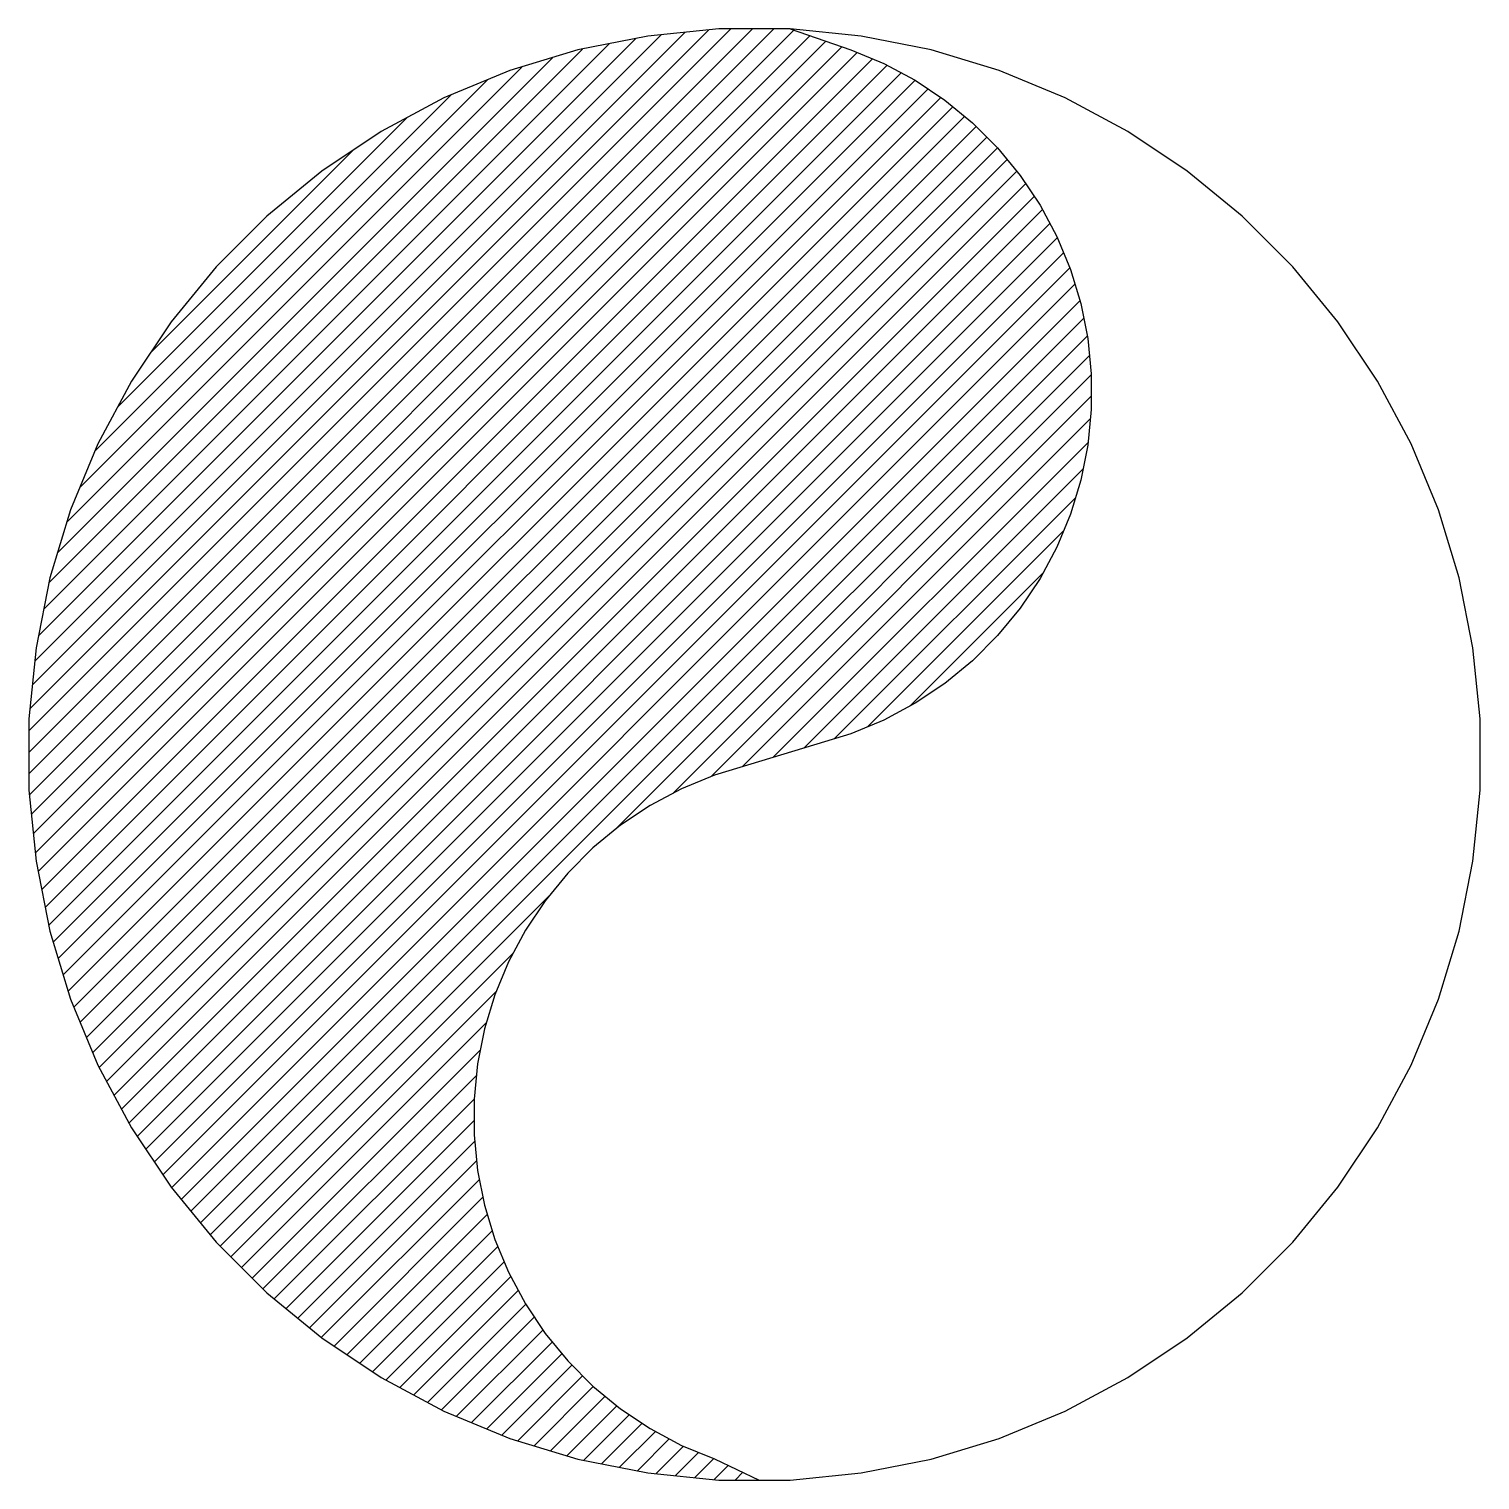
# Model space of a CAD drawing. Header units: inches. Extents: x -6 to 6, y -6 to 6.
import ezdxf

# ---------------------------------------------------------------- set-up
doc = ezdxf.new("R2010")
doc.units = ezdxf.units.IN
doc.header["$LTSCALE"] = 48
doc.header["$MEASUREMENT"] = 0

msp = doc.modelspace()

# ---------------------------------------------------------------- hatches: boundary and pattern name
h = msp.add_hatch()
h.set_pattern_fill('ANSI31', color=70)
h.paths.add_polyline_path([(2.61, 1.986), (2.695, 2.267), (2.753, 2.556), (2.782, 2.849), (2.782, 3.144), (2.753, 3.437), (2.695, 3.725), (2.61, 4.007), (2.497, 4.279), (2.359, 4.539), (2.195, 4.783), (2.008, 5.011), (1.8, 5.219), (1.572, 5.406), (1.328, 5.57), (1.068, 5.708), (0.796, 5.821), (0.294, 5.993), (-0.294, 5.993), (-0.88, 5.935), (-1.458, 5.82), (-2.021, 5.649), (-2.565, 5.424), (-3.085, 5.146), (-3.574, 4.819), (-4.029, 4.446), (-4.446, 4.029), (-4.819, 3.574), (-5.146, 3.085), (-5.424, 2.565), (-5.649, 2.021), (-5.82, 1.458), (-5.935, 0.88), (-5.993, 0.294), (-5.993, -0.294), (-5.935, -0.88), (-5.82, -1.458), (-5.649, -2.021), (-5.424, -2.565), (-5.146, -3.085), (-4.819, -3.574), (-4.446, -4.029), (-4.029, -4.446), (-3.574, -4.819), (-3.085, -5.146), (-2.565, -5.424), (-2.021, -5.649), (-1.458, -5.82), (-0.88, -5.935), (-0.294, -5.993), (0.039, -5.993), (-0.331, -5.819), (-0.603, -5.707), (-0.863, -5.568), (-1.107, -5.404), (-1.335, -5.218), (-1.543, -5.009), (-1.73, -4.782), (-1.893, -4.537), (-2.032, -4.277), (-2.145, -4.005), (-2.23, -3.724), (-2.288, -3.435), (-2.317, -3.142), (-2.317, -2.848), (-2.288, -2.555), (-2.23, -2.266), (-2.145, -1.984), (-2.032, -1.712), (-1.893, -1.452), (-1.73, -1.208), (-1.543, -0.98), (-1.335, -0.772), (-1.107, -0.585), (-0.863, -0.422), (-0.603, -0.283), (-0.331, -0.17), (0.514, 0.086), (0.796, 0.172), (1.068, 0.284), (1.328, 0.423), (1.572, 0.587), (1.8, 0.774), (2.008, 0.982), (2.195, 1.209), (2.359, 1.454), (2.497, 1.714)])

# ---------------------------------------------------------------- linework, layer by layer
msp.add_lwpolyline([(-0.294, 5.993), (-0.88, 5.935), (-1.458, 5.82), (-2.021, 5.649), (-2.565, 5.424), (-3.085, 5.146), (-3.574, 4.819), (-4.029, 4.446), (-4.446, 4.029), (-4.819, 3.574), (-5.146, 3.085), (-5.424, 2.565), (-5.649, 2.021), (-5.82, 1.458), (-5.935, 0.88), (-5.993, 0.294), (-5.993, -0.294), (-5.935, -0.88), (-5.82, -1.458), (-5.649, -2.021), (-5.424, -2.565), (-5.146, -3.085), (-4.819, -3.574), (-4.446, -4.029), (-4.029, -4.446), (-3.574, -4.819), (-3.085, -5.146), (-2.565, -5.424), (-2.021, -5.649), (-1.458, -5.82), (-0.88, -5.935), (-0.294, -5.993), (0.294, -5.993), (0.88, -5.935), (1.458, -5.82), (2.021, -5.649), (2.565, -5.424), (3.085, -5.146), (3.574, -4.819), (4.029, -4.446), (4.446, -4.029), (4.819, -3.574), (5.146, -3.085), (5.424, -2.565), (5.649, -2.021), (5.82, -1.458), (5.935, -0.88), (5.993, -0.294), (5.993, 0.294), (5.935, 0.88), (5.82, 1.458), (5.649, 2.021), (5.424, 2.565), (5.146, 3.085), (4.819, 3.574), (4.446, 4.029), (4.029, 4.446), (3.574, 4.819), (3.085, 5.146), (2.565, 5.424), (2.021, 5.649), (1.458, 5.82), (0.88, 5.935), (0.294, 5.993)], close=True)
msp.add_lwpolyline([(0.294, 5.993), (0.796, 5.821), (1.068, 5.708), (1.328, 5.57), (1.572, 5.406), (1.8, 5.219), (2.008, 5.011), (2.195, 4.783), (2.359, 4.539), (2.497, 4.279), (2.61, 4.007), (2.695, 3.725), (2.753, 3.437), (2.782, 3.144), (2.782, 2.849), (2.753, 2.556), (2.695, 2.267), (2.61, 1.986), (2.497, 1.714), (2.359, 1.454), (2.195, 1.209), (2.008, 0.982), (1.8, 0.774), (1.572, 0.587), (1.328, 0.423), (1.068, 0.284), (0.796, 0.172), (0.514, 0.086), (-0.331, -0.17), (-0.603, -0.283), (-0.863, -0.422), (-1.107, -0.585), (-1.335, -0.772), (-1.543, -0.98), (-1.73, -1.208), (-1.893, -1.452), (-2.032, -1.712), (-2.145, -1.984), (-2.23, -2.266), (-2.288, -2.555), (-2.317, -2.848), (-2.317, -3.142), (-2.288, -3.435), (-2.23, -3.724), (-2.145, -4.005), (-2.032, -4.277), (-1.893, -4.537), (-1.73, -4.782), (-1.543, -5.009), (-1.335, -5.218), (-1.107, -5.404), (-0.863, -5.568), (-0.603, -5.707), (-0.331, -5.819), (0.039, -5.993)])

doc.saveas('drawing.dxf')
